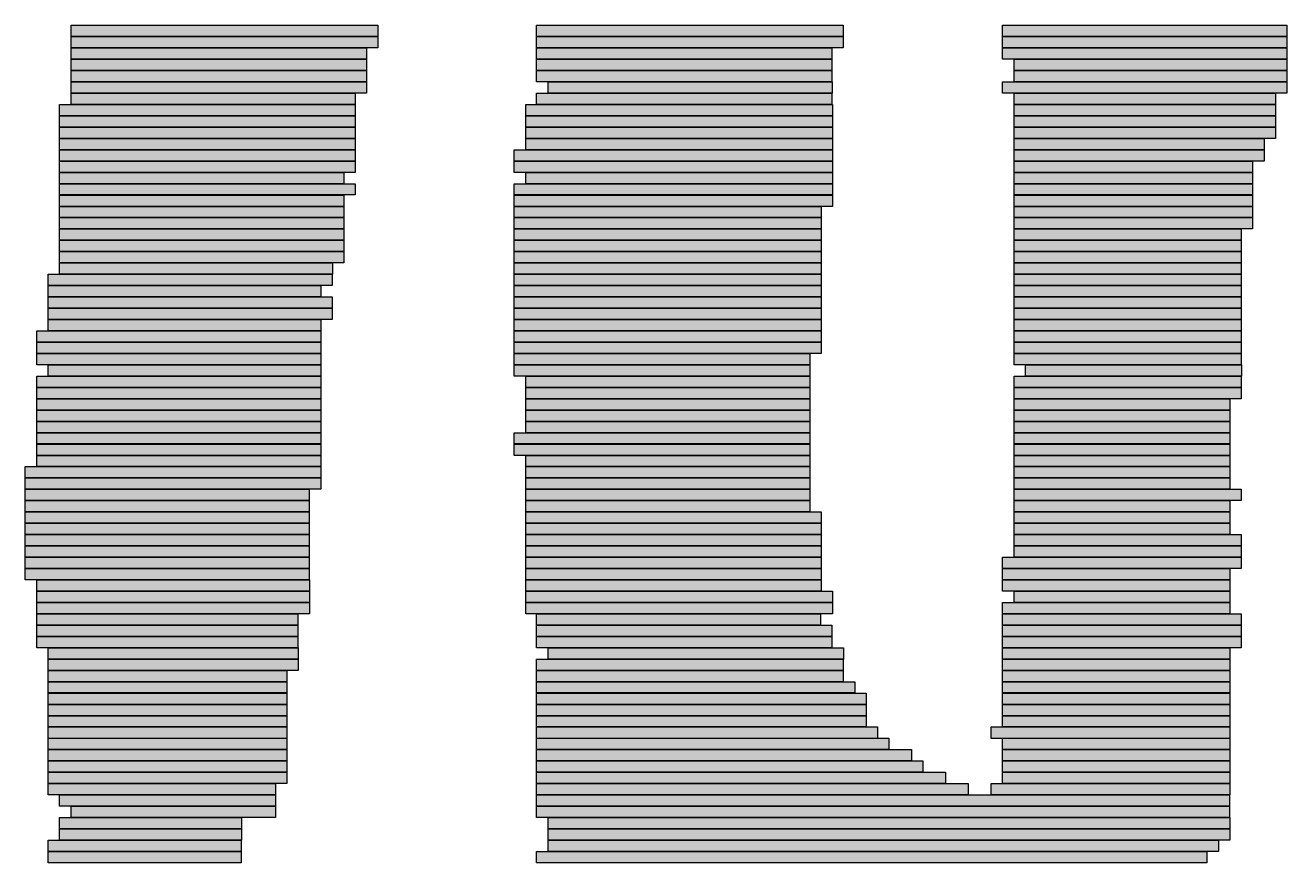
# Model space of a CAD drawing. Header units: millimetres. Extents: x 6 to 41668, y 1529 to 28527.
# Drawn here: x 39901 to 40599, y 8306 to 8770 of the extents above; entities that cross this region are included whole.
import ezdxf

# ---------------------------------------------------------------- set-up
doc = ezdxf.new("R2010")
doc.units = ezdxf.units.MM
doc.header["$LTSCALE"] = 50
doc.layers.add('12_Plankopf', color=140, linetype='Continuous')

msp = doc.modelspace()

# ---------------------------------------------------------------- hatches: boundary and pattern name
at = {"layer": '12_Plankopf'}
for points in [[(39925.98, 8770.02), (40095.96, 8770.02), (40095.96, 8763.74), (39925.98, 8763.74)], [(40183.86, 8770.02), (40353.8, 8770.02), (40353.8, 8763.74), (40183.86, 8763.74)], [(40442.09, 8770.02), (40599.46, 8770.02), (40599.46, 8763.74), (40442.09, 8763.74)], [(39925.98, 8763.74), (40095.96, 8763.74), (40095.96, 8757.5), (39925.98, 8757.5)], [(39925.98, 8757.5), (40089.67, 8757.5), (40089.67, 8751.22), (39925.98, 8751.22)], [(40183.86, 8763.74), (40353.8, 8763.74), (40353.8, 8757.5), (40183.86, 8757.5)], [(40183.86, 8757.5), (40347.52, 8757.5), (40347.52, 8751.22), (40183.86, 8751.22)], [(40442.09, 8763.74), (40599.46, 8763.74), (40599.46, 8757.5), (40442.09, 8757.5)], [(40442.09, 8757.5), (40599.46, 8757.5), (40599.46, 8751.22), (40442.09, 8751.22)], [(39925.98, 8751.22), (40089.67, 8751.22), (40089.67, 8744.94), (39925.98, 8744.94)], [(40183.86, 8751.22), (40347.52, 8751.22), (40347.52, 8744.94), (40183.86, 8744.94)], [(40448.44, 8751.22), (40599.49, 8751.22), (40599.49, 8744.94), (40448.44, 8744.94)], [(39925.98, 8744.94), (40089.67, 8744.94), (40089.67, 8738.69), (39925.98, 8738.69)], [(40183.86, 8744.94), (40347.52, 8744.94), (40347.52, 8738.69), (40183.86, 8738.69)], [(40448.44, 8744.94), (40599.49, 8744.94), (40599.49, 8738.69), (40448.44, 8738.69)], [(39925.98, 8738.7), (40089.67, 8738.7), (40089.67, 8732.41), (39925.98, 8732.41)], [(40190.21, 8738.7), (40347.58, 8738.7), (40347.58, 8732.41), (40190.21, 8732.41)], [(40442.09, 8738.7), (40599.46, 8738.7), (40599.46, 8732.41), (40442.09, 8732.41)], [(39925.98, 8732.42), (40083.35, 8732.42), (40083.35, 8726.17), (39925.98, 8726.17)], [(40183.86, 8732.42), (40347.52, 8732.42), (40347.52, 8726.17), (40183.86, 8726.17)], [(40448.44, 8732.42), (40593.21, 8732.42), (40593.21, 8726.17), (40448.44, 8726.17)], [(39919.63, 8726.17), (40083.29, 8726.17), (40083.29, 8719.89), (39919.63, 8719.89)], [(40177.86, 8726.17), (40347.8, 8726.17), (40347.8, 8719.89), (40177.86, 8719.89)], [(40448.44, 8726.17), (40593.21, 8726.17), (40593.21, 8719.89), (40448.44, 8719.89)], [(39919.63, 8719.86), (40083.29, 8719.86), (40083.29, 8713.57), (39919.63, 8713.57)], [(40177.86, 8719.86), (40347.8, 8719.86), (40347.8, 8713.57), (40177.86, 8713.57)], [(40448.44, 8719.86), (40593.21, 8719.86), (40593.21, 8713.57), (40448.44, 8713.57)], [(39919.63, 8713.58), (40083.29, 8713.58), (40083.29, 8707.33), (39919.63, 8707.33)], [(40177.86, 8713.58), (40347.8, 8713.58), (40347.8, 8707.33), (40177.86, 8707.33)], [(40448.44, 8713.58), (40593.21, 8713.58), (40593.21, 8707.33), (40448.44, 8707.33)], [(39919.63, 8707.34), (40083.29, 8707.34), (40083.29, 8701.05), (39919.63, 8701.05)], [(40177.86, 8707.34), (40347.8, 8707.34), (40347.8, 8701.05), (40177.86, 8701.05)], [(40448.44, 8707.34), (40586.92, 8707.34), (40586.92, 8701.05), (40448.44, 8701.05)], [(39919.63, 8701.06), (40083.29, 8701.06), (40083.29, 8694.81), (39919.63, 8694.81)], [(39919.63, 8694.81), (40083.29, 8694.81), (40083.29, 8688.53), (39919.63, 8688.53)], [(40171.51, 8701.06), (40347.77, 8701.06), (40347.77, 8694.81), (40171.51, 8694.81)], [(40171.51, 8694.81), (40347.77, 8694.81), (40347.77, 8688.53), (40171.51, 8688.53)], [(40448.44, 8701.06), (40586.92, 8701.06), (40586.92, 8694.81), (40448.44, 8694.81)], [(40448.44, 8694.81), (40580.6, 8694.81), (40580.6, 8688.53), (40448.44, 8688.53)], [(39919.63, 8688.54), (40077, 8688.54), (40077, 8682.25), (39919.63, 8682.25)], [(40177.86, 8688.54), (40347.8, 8688.54), (40347.8, 8682.25), (40177.86, 8682.25)], [(40448.44, 8688.54), (40580.6, 8688.54), (40580.6, 8682.25), (40448.44, 8682.25)], [(39919.63, 8682.25), (40083.29, 8682.25), (40083.29, 8676.01), (39919.63, 8676.01)], [(40171.51, 8682.25), (40347.77, 8682.25), (40347.77, 8676.01), (40171.51, 8676.01)], [(40448.44, 8682.25), (40580.6, 8682.25), (40580.6, 8676.01), (40448.44, 8676.01)], [(39919.63, 8675.97), (40077, 8675.97), (40077, 8669.69), (39919.63, 8669.69)], [(40171.51, 8675.97), (40347.77, 8675.97), (40347.77, 8669.69), (40171.51, 8669.69)], [(40448.44, 8675.97), (40580.6, 8675.97), (40580.6, 8669.69), (40448.44, 8669.69)], [(39919.63, 8669.69), (40077, 8669.69), (40077, 8663.45), (39919.63, 8663.45)], [(40171.51, 8669.69), (40341.49, 8669.69), (40341.49, 8663.45), (40171.51, 8663.45)], [(40448.44, 8669.69), (40580.6, 8669.69), (40580.6, 8663.45), (40448.44, 8663.45)], [(39919.63, 8663.45), (40077, 8663.45), (40077, 8657.17), (39919.63, 8657.17)], [(40171.51, 8663.45), (40341.49, 8663.45), (40341.49, 8657.17), (40171.51, 8657.17)], [(40448.44, 8663.45), (40580.6, 8663.45), (40580.6, 8657.17), (40448.44, 8657.17)], [(39919.63, 8657.17), (40077, 8657.17), (40077, 8650.89), (39919.63, 8650.89)], [(40171.51, 8657.17), (40341.49, 8657.17), (40341.49, 8650.89), (40171.51, 8650.89)], [(40448.44, 8657.17), (40574.31, 8657.17), (40574.31, 8650.89), (40448.44, 8650.89)], [(39919.63, 8650.89), (40077, 8650.89), (40077, 8644.64), (39919.63, 8644.64)], [(40171.51, 8650.89), (40341.49, 8650.89), (40341.49, 8644.64), (40171.51, 8644.64)], [(40448.44, 8650.89), (40574.31, 8650.89), (40574.31, 8644.64), (40448.44, 8644.64)], [(39919.63, 8644.65), (40077, 8644.65), (40077, 8638.36), (39919.63, 8638.36)], [(40171.51, 8644.65), (40341.49, 8644.65), (40341.49, 8638.36), (40171.51, 8638.36)], [(40448.44, 8644.65), (40574.31, 8644.65), (40574.31, 8638.36), (40448.44, 8638.36)], [(39913.28, 8632.09), (40070.65, 8632.09), (40070.65, 8625.8), (39913.28, 8625.8)], [(39919.63, 8638.37), (40070.72, 8638.37), (40070.72, 8632.12), (39919.63, 8632.12)], [(40171.51, 8638.37), (40341.49, 8638.37), (40341.49, 8632.12), (40171.51, 8632.12)], [(40171.51, 8632.09), (40341.49, 8632.09), (40341.49, 8625.8), (40171.51, 8625.8)], [(40448.44, 8638.37), (40574.31, 8638.37), (40574.31, 8632.12), (40448.44, 8632.12)], [(40448.44, 8632.09), (40574.31, 8632.09), (40574.31, 8625.8), (40448.44, 8625.8)], [(39913.28, 8625.81), (40064.37, 8625.81), (40064.37, 8619.53), (39913.28, 8619.53)], [(40171.51, 8625.81), (40341.49, 8625.81), (40341.49, 8619.53), (40171.51, 8619.53)], [(40448.44, 8625.81), (40574.31, 8625.81), (40574.31, 8619.53), (40448.44, 8619.53)], [(39913.28, 8619.53), (40070.65, 8619.53), (40070.65, 8613.28), (39913.28, 8613.28)], [(40171.51, 8619.53), (40341.49, 8619.53), (40341.49, 8613.28), (40171.51, 8613.28)], [(40448.44, 8619.53), (40574.31, 8619.53), (40574.31, 8613.28), (40448.44, 8613.28)], [(39913.28, 8613.28), (40070.65, 8613.28), (40070.65, 8607), (39913.28, 8607)], [(40171.51, 8613.28), (40341.49, 8613.28), (40341.49, 8607), (40171.51, 8607)], [(40448.44, 8613.28), (40574.31, 8613.28), (40574.31, 8607), (40448.44, 8607)], [(39913.28, 8607), (40064.37, 8607), (40064.37, 8600.76), (39913.28, 8600.76)], [(40171.51, 8607), (40341.49, 8607), (40341.49, 8600.76), (40171.51, 8600.76)], [(40448.44, 8607), (40574.31, 8607), (40574.31, 8600.76), (40448.44, 8600.76)], [(39906.93, 8600.76), (40064.3, 8600.76), (40064.3, 8594.48), (39906.93, 8594.48)], [(40171.51, 8600.76), (40341.49, 8600.76), (40341.49, 8594.48), (40171.51, 8594.48)], [(40448.44, 8600.76), (40574.31, 8600.76), (40574.31, 8594.48), (40448.44, 8594.48)], [(39906.93, 8594.48), (40064.3, 8594.48), (40064.3, 8588.2), (39906.93, 8588.2)], [(40171.51, 8594.48), (40341.49, 8594.48), (40341.49, 8588.2), (40171.51, 8588.2)], [(40448.44, 8594.48), (40574.31, 8594.48), (40574.31, 8588.2), (40448.44, 8588.2)], [(39906.93, 8588.2), (40064.3, 8588.2), (40064.3, 8581.95), (39906.93, 8581.95)], [(40171.51, 8588.2), (40335.2, 8588.2), (40335.2, 8581.95), (40171.51, 8581.95)], [(40448.44, 8588.2), (40574.31, 8588.2), (40574.31, 8581.95), (40448.44, 8581.95)], [(39913.28, 8581.92), (40064.37, 8581.92), (40064.37, 8575.64), (39913.28, 8575.64)], [(40171.51, 8581.92), (40335.2, 8581.92), (40335.2, 8575.64), (40171.51, 8575.64)], [(40454.79, 8581.92), (40574.38, 8581.92), (40574.38, 8575.64), (40454.79, 8575.64)], [(39906.93, 8575.65), (40064.3, 8575.65), (40064.3, 8569.4), (39906.93, 8569.4)], [(39906.93, 8569.4), (40064.3, 8569.4), (40064.3, 8563.12), (39906.93, 8563.12)], [(40177.86, 8575.65), (40335.23, 8575.65), (40335.23, 8569.4), (40177.86, 8569.4)], [(40177.86, 8569.4), (40335.23, 8569.4), (40335.23, 8563.12), (40177.86, 8563.12)], [(40448.44, 8575.65), (40574.31, 8575.65), (40574.31, 8569.4), (40448.44, 8569.4)], [(40448.44, 8569.4), (40574.31, 8569.4), (40574.31, 8563.12), (40448.44, 8563.12)], [(39906.93, 8563.12), (40064.3, 8563.12), (40064.3, 8556.84), (39906.93, 8556.84)], [(40177.86, 8563.12), (40335.23, 8563.12), (40335.23, 8556.84), (40177.86, 8556.84)], [(40448.44, 8563.12), (40568.03, 8563.12), (40568.03, 8556.84), (40448.44, 8556.84)], [(39906.93, 8556.84), (40064.3, 8556.84), (40064.3, 8550.59), (39906.93, 8550.59)], [(40177.86, 8556.84), (40335.23, 8556.84), (40335.23, 8550.59), (40177.86, 8550.59)], [(40448.44, 8556.84), (40568.03, 8556.84), (40568.03, 8550.59), (40448.44, 8550.59)], [(39906.93, 8550.6), (40064.3, 8550.6), (40064.3, 8544.31), (39906.93, 8544.31)], [(40177.86, 8550.6), (40335.23, 8550.6), (40335.23, 8544.31), (40177.86, 8544.31)], [(40448.44, 8550.6), (40568.03, 8550.6), (40568.03, 8544.31), (40448.44, 8544.31)], [(39906.93, 8544.32), (40064.3, 8544.32), (40064.3, 8538.07), (39906.93, 8538.07)], [(40171.51, 8544.32), (40335.2, 8544.32), (40335.2, 8538.07), (40171.51, 8538.07)], [(40448.44, 8544.32), (40568.03, 8544.32), (40568.03, 8538.07), (40448.44, 8538.07)], [(39906.93, 8538.04), (40064.3, 8538.04), (40064.3, 8531.76), (39906.93, 8531.76)], [(40171.51, 8538.04), (40335.2, 8538.04), (40335.2, 8531.76), (40171.51, 8531.76)], [(40448.44, 8538.04), (40568.03, 8538.04), (40568.03, 8531.76), (40448.44, 8531.76)], [(39906.93, 8531.76), (40064.3, 8531.76), (40064.3, 8525.51), (39906.93, 8525.51)], [(40177.86, 8531.76), (40335.23, 8531.76), (40335.23, 8525.51), (40177.86, 8525.51)], [(40448.44, 8531.76), (40568.03, 8531.76), (40568.03, 8525.51), (40448.44, 8525.51)], [(39900.58, 8525.52), (40064.27, 8525.52), (40064.27, 8519.23), (39900.58, 8519.23)], [(40177.86, 8525.52), (40335.23, 8525.52), (40335.23, 8519.23), (40177.86, 8519.23)], [(40448.44, 8525.52), (40568.03, 8525.52), (40568.03, 8519.23), (40448.44, 8519.23)], [(39900.58, 8519.23), (40064.27, 8519.23), (40064.27, 8512.95), (39900.58, 8512.95)], [(39900.58, 8512.95), (40057.95, 8512.95), (40057.95, 8506.71), (39900.58, 8506.71)], [(40177.86, 8519.23), (40335.23, 8519.23), (40335.23, 8512.95), (40177.86, 8512.95)], [(40177.86, 8512.95), (40335.23, 8512.95), (40335.23, 8506.71), (40177.86, 8506.71)], [(40448.44, 8519.23), (40568.03, 8519.23), (40568.03, 8512.95), (40448.44, 8512.95)], [(40448.44, 8512.95), (40574.31, 8512.95), (40574.31, 8506.71), (40448.44, 8506.71)], [(39900.58, 8506.71), (40057.95, 8506.71), (40057.95, 8500.43), (39900.58, 8500.43)], [(40177.86, 8506.71), (40335.23, 8506.71), (40335.23, 8500.43), (40177.86, 8500.43)], [(40448.44, 8506.71), (40568.03, 8506.71), (40568.03, 8500.43), (40448.44, 8500.43)], [(39900.58, 8500.43), (40057.95, 8500.43), (40057.95, 8494.18), (39900.58, 8494.18)], [(40177.86, 8500.43), (40341.52, 8500.43), (40341.52, 8494.18), (40177.86, 8494.18)], [(40448.44, 8500.43), (40568.03, 8500.43), (40568.03, 8494.18), (40448.44, 8494.18)], [(39900.58, 8494.15), (40057.95, 8494.15), (40057.95, 8487.87), (39900.58, 8487.87)], [(40177.86, 8494.15), (40341.52, 8494.15), (40341.52, 8487.87), (40177.86, 8487.87)], [(40448.44, 8494.15), (40568.03, 8494.15), (40568.03, 8487.87), (40448.44, 8487.87)], [(39900.58, 8487.88), (40057.95, 8487.88), (40057.95, 8481.59), (39900.58, 8481.59)], [(40177.86, 8487.88), (40341.52, 8487.88), (40341.52, 8481.59), (40177.86, 8481.59)], [(40448.44, 8487.88), (40574.31, 8487.88), (40574.31, 8481.59), (40448.44, 8481.59)], [(39900.58, 8481.59), (40057.95, 8481.59), (40057.95, 8475.35), (39900.58, 8475.35)], [(40177.86, 8481.59), (40341.52, 8481.59), (40341.52, 8475.35), (40177.86, 8475.35)], [(40448.44, 8481.59), (40574.31, 8481.59), (40574.31, 8475.35), (40448.44, 8475.35)], [(39900.58, 8475.35), (40057.95, 8475.35), (40057.95, 8469.07), (39900.58, 8469.07)], [(40177.86, 8475.35), (40341.52, 8475.35), (40341.52, 8469.07), (40177.86, 8469.07)], [(40442.09, 8475.35), (40574.29, 8475.35), (40574.29, 8469.07), (40442.09, 8469.07)], [(39900.58, 8469.07), (40057.95, 8469.07), (40057.95, 8462.82), (39900.58, 8462.82)], [(40177.86, 8469.07), (40341.52, 8469.07), (40341.52, 8462.82), (40177.86, 8462.82)], [(40442.09, 8469.07), (40568.01, 8469.07), (40568.01, 8462.82), (40442.09, 8462.82)], [(39906.93, 8462.83), (40057.98, 8462.83), (40057.98, 8456.54), (39906.93, 8456.54)], [(40177.86, 8462.83), (40341.52, 8462.83), (40341.52, 8456.54), (40177.86, 8456.54)], [(40442.09, 8462.83), (40568.01, 8462.83), (40568.01, 8456.54), (40442.09, 8456.54)], [(39906.93, 8456.54), (40057.98, 8456.54), (40057.98, 8450.26), (39906.93, 8450.26)], [(39906.93, 8450.27), (40057.98, 8450.27), (40057.98, 8444.02), (39906.93, 8444.02)], [(40177.86, 8456.54), (40347.8, 8456.54), (40347.8, 8450.26), (40177.86, 8450.26)], [(40177.86, 8450.27), (40347.8, 8450.27), (40347.8, 8444.02), (40177.86, 8444.02)], [(40442.09, 8450.27), (40568.01, 8450.27), (40568.01, 8444.02), (40442.09, 8444.02)], [(40448.44, 8456.54), (40568.03, 8456.54), (40568.03, 8450.26), (40448.44, 8450.26)], [(39906.93, 8443.99), (40051.69, 8443.99), (40051.69, 8437.7), (39906.93, 8437.7)], [(40183.86, 8443.99), (40341.23, 8443.99), (40341.23, 8437.7), (40183.86, 8437.7)], [(40442.09, 8443.99), (40574.29, 8443.99), (40574.29, 8437.7), (40442.09, 8437.7)], [(39906.93, 8437.71), (40051.69, 8437.71), (40051.69, 8431.46), (39906.93, 8431.46)], [(40183.86, 8437.71), (40347.52, 8437.71), (40347.52, 8431.46), (40183.86, 8431.46)], [(40442.09, 8437.71), (40574.29, 8437.71), (40574.29, 8431.46), (40442.09, 8431.46)], [(39906.93, 8431.46), (40051.69, 8431.46), (40051.69, 8425.18), (39906.93, 8425.18)], [(40183.86, 8431.46), (40347.52, 8431.46), (40347.52, 8425.18), (40183.86, 8425.18)], [(40442.09, 8431.46), (40574.29, 8431.46), (40574.29, 8425.18), (40442.09, 8425.18)], [(39913.28, 8425.18), (40051.76, 8425.18), (40051.76, 8418.9), (39913.28, 8418.9)], [(40190.21, 8425.18), (40353.87, 8425.18), (40353.87, 8418.9), (40190.21, 8418.9)], [(40442.09, 8425.18), (40568.01, 8425.18), (40568.01, 8418.9), (40442.09, 8418.9)], [(39913.28, 8418.91), (40051.76, 8418.91), (40051.76, 8412.66), (39913.28, 8412.66)], [(40183.86, 8418.91), (40353.8, 8418.91), (40353.8, 8412.66), (40183.86, 8412.66)], [(40442.09, 8418.91), (40568.01, 8418.91), (40568.01, 8412.66), (40442.09, 8412.66)], [(39913.28, 8412.66), (40045.48, 8412.66), (40045.48, 8406.38), (39913.28, 8406.38)], [(40183.86, 8412.66), (40353.8, 8412.66), (40353.8, 8406.38), (40183.86, 8406.38)], [(40442.09, 8412.66), (40568.01, 8412.66), (40568.01, 8406.38), (40442.09, 8406.38)], [(39913.28, 8406.38), (40045.48, 8406.38), (40045.48, 8400.13), (39913.28, 8400.13)], [(40183.86, 8406.38), (40360.12, 8406.38), (40360.12, 8400.13), (40183.86, 8400.13)], [(40442.09, 8406.38), (40568.01, 8406.38), (40568.01, 8400.13), (40442.09, 8400.13)], [(39913.28, 8400.1), (40045.48, 8400.1), (40045.48, 8393.82), (39913.28, 8393.82)], [(40183.86, 8400.1), (40366.4, 8400.1), (40366.4, 8393.82), (40183.86, 8393.82)], [(40442.09, 8400.1), (40568.01, 8400.1), (40568.01, 8393.82), (40442.09, 8393.82)], [(39913.28, 8393.83), (40045.48, 8393.83), (40045.48, 8387.54), (39913.28, 8387.54)], [(39913.28, 8387.54), (40045.48, 8387.54), (40045.48, 8381.3), (39913.28, 8381.3)], [(40183.86, 8393.83), (40366.4, 8393.83), (40366.4, 8387.54), (40183.86, 8387.54)], [(40183.86, 8387.54), (40366.4, 8387.54), (40366.4, 8381.3), (40183.86, 8381.3)], [(40442.09, 8393.83), (40568.01, 8393.83), (40568.01, 8387.54), (40442.09, 8387.54)], [(40442.09, 8387.54), (40568.01, 8387.54), (40568.01, 8381.3), (40442.09, 8381.3)], [(39913.28, 8381.3), (40045.48, 8381.3), (40045.48, 8375.01), (39913.28, 8375.01)], [(40183.86, 8381.3), (40372.69, 8381.3), (40372.69, 8375.01), (40183.86, 8375.01)], [(40435.74, 8381.3), (40567.94, 8381.3), (40567.94, 8375.01), (40435.74, 8375.01)], [(39913.28, 8375.02), (40045.48, 8375.02), (40045.48, 8368.77), (39913.28, 8368.77)], [(40183.86, 8375.02), (40378.97, 8375.02), (40378.97, 8368.77), (40183.86, 8368.77)], [(40442.09, 8375.02), (40568.01, 8375.02), (40568.01, 8368.77), (40442.09, 8368.77)], [(39913.28, 8368.78), (40045.48, 8368.78), (40045.48, 8362.49), (39913.28, 8362.49)], [(40183.86, 8368.78), (40391.58, 8368.78), (40391.58, 8362.49), (40183.86, 8362.49)], [(40442.09, 8368.78), (40568.01, 8368.78), (40568.01, 8362.49), (40442.09, 8362.49)], [(39913.28, 8362.5), (40045.48, 8362.5), (40045.48, 8356.21), (39913.28, 8356.21)], [(40183.86, 8362.5), (40397.86, 8362.5), (40397.86, 8356.21), (40183.86, 8356.21)], [(40442.09, 8362.5), (40568.01, 8362.5), (40568.01, 8356.21), (40442.09, 8356.21)], [(39913.28, 8356.18), (40045.48, 8356.18), (40045.48, 8349.93), (39913.28, 8349.93)], [(40183.86, 8356.18), (40410.47, 8356.18), (40410.47, 8349.93), (40183.86, 8349.93)], [(40442.09, 8356.18), (40568.01, 8356.18), (40568.01, 8349.93), (40442.09, 8349.93)], [(39913.28, 8349.94), (40039.15, 8349.94), (40039.15, 8343.65), (39913.28, 8343.65)], [(40183.86, 8349.94), (40423.04, 8349.94), (40423.04, 8343.65), (40183.86, 8343.65)], [(40435.74, 8349.94), (40567.94, 8349.94), (40567.94, 8343.65), (40435.74, 8343.65)], [(39919.63, 8343.66), (40039.22, 8343.66), (40039.22, 8337.41), (39919.63, 8337.41)], [(40183.86, 8343.66), (40567.84, 8343.66), (40567.84, 8337.41), (40183.86, 8337.41)], [(39919.63, 8331.14), (40020.36, 8331.14), (40020.36, 8324.85), (39919.63, 8324.85)], [(39925.98, 8337.41), (40039.28, 8337.41), (40039.28, 8331.13), (39925.98, 8331.13)], [(40183.86, 8337.41), (40567.84, 8337.41), (40567.84, 8331.13), (40183.86, 8331.13)], [(40190.21, 8331.14), (40567.91, 8331.14), (40567.91, 8324.85), (40190.21, 8324.85)], [(39919.63, 8324.85), (40020.36, 8324.85), (40020.36, 8318.61), (39919.63, 8318.61)], [(40190.21, 8324.85), (40567.91, 8324.85), (40567.91, 8318.61), (40190.21, 8318.61)], [(39913.28, 8318.61), (40020.3, 8318.61), (40020.3, 8312.33), (39913.28, 8312.33)], [(40190.21, 8318.61), (40561.62, 8318.61), (40561.62, 8312.33), (40190.21, 8312.33)], [(39913.28, 8312.33), (40020.3, 8312.33), (40020.3, 8306.08), (39913.28, 8306.08)], [(40183.86, 8312.33), (40555.24, 8312.33), (40555.24, 8306.08), (40183.86, 8306.08)]]:
    msp.add_hatch(color=7, dxfattribs=at).paths.add_polyline_path(points)

# ---------------------------------------------------------------- linework, layer by layer
for points in [[(39925.98, 8770.02), (40095.96, 8770.02), (40095.96, 8763.74), (39925.98, 8763.74)], [(40183.86, 8770.02), (40353.8, 8770.02), (40353.8, 8763.74), (40183.86, 8763.74)], [(40442.09, 8770.02), (40599.46, 8770.02), (40599.46, 8763.74), (40442.09, 8763.74)], [(39925.98, 8763.74), (40095.96, 8763.74), (40095.96, 8757.5), (39925.98, 8757.5)], [(39925.98, 8757.5), (40089.67, 8757.5), (40089.67, 8751.22), (39925.98, 8751.22)], [(40183.86, 8763.74), (40353.8, 8763.74), (40353.8, 8757.5), (40183.86, 8757.5)], [(40183.86, 8757.5), (40347.52, 8757.5), (40347.52, 8751.22), (40183.86, 8751.22)], [(40442.09, 8763.74), (40599.46, 8763.74), (40599.46, 8757.5), (40442.09, 8757.5)], [(40442.09, 8757.5), (40599.46, 8757.5), (40599.46, 8751.22), (40442.09, 8751.22)], [(39925.98, 8751.22), (40089.67, 8751.22), (40089.67, 8744.94), (39925.98, 8744.94)], [(40183.86, 8751.22), (40347.52, 8751.22), (40347.52, 8744.94), (40183.86, 8744.94)], [(40448.44, 8751.22), (40599.49, 8751.22), (40599.49, 8744.94), (40448.44, 8744.94)], [(39925.98, 8744.94), (40089.67, 8744.94), (40089.67, 8738.69), (39925.98, 8738.69)], [(40183.86, 8744.94), (40347.52, 8744.94), (40347.52, 8738.69), (40183.86, 8738.69)], [(40448.44, 8744.94), (40599.49, 8744.94), (40599.49, 8738.69), (40448.44, 8738.69)], [(39925.98, 8738.7), (40089.67, 8738.7), (40089.67, 8732.41), (39925.98, 8732.41)], [(40190.21, 8738.7), (40347.58, 8738.7), (40347.58, 8732.41), (40190.21, 8732.41)], [(40442.09, 8738.7), (40599.46, 8738.7), (40599.46, 8732.41), (40442.09, 8732.41)], [(39925.98, 8732.42), (40083.35, 8732.42), (40083.35, 8726.17), (39925.98, 8726.17)], [(40183.86, 8732.42), (40347.52, 8732.42), (40347.52, 8726.17), (40183.86, 8726.17)], [(40448.44, 8732.42), (40593.21, 8732.42), (40593.21, 8726.17), (40448.44, 8726.17)], [(39919.63, 8726.17), (40083.29, 8726.17), (40083.29, 8719.89), (39919.63, 8719.89)], [(40177.86, 8726.17), (40347.8, 8726.17), (40347.8, 8719.89), (40177.86, 8719.89)], [(40448.44, 8726.17), (40593.21, 8726.17), (40593.21, 8719.89), (40448.44, 8719.89)], [(39919.63, 8719.86), (40083.29, 8719.86), (40083.29, 8713.57), (39919.63, 8713.57)], [(40177.86, 8719.86), (40347.8, 8719.86), (40347.8, 8713.57), (40177.86, 8713.57)], [(40448.44, 8719.86), (40593.21, 8719.86), (40593.21, 8713.57), (40448.44, 8713.57)], [(39919.63, 8713.58), (40083.29, 8713.58), (40083.29, 8707.33), (39919.63, 8707.33)], [(40177.86, 8713.58), (40347.8, 8713.58), (40347.8, 8707.33), (40177.86, 8707.33)], [(40448.44, 8713.58), (40593.21, 8713.58), (40593.21, 8707.33), (40448.44, 8707.33)], [(39919.63, 8707.34), (40083.29, 8707.34), (40083.29, 8701.05), (39919.63, 8701.05)], [(40177.86, 8707.34), (40347.8, 8707.34), (40347.8, 8701.05), (40177.86, 8701.05)], [(40448.44, 8707.34), (40586.92, 8707.34), (40586.92, 8701.05), (40448.44, 8701.05)], [(39919.63, 8701.06), (40083.29, 8701.06), (40083.29, 8694.81), (39919.63, 8694.81)], [(39919.63, 8694.81), (40083.29, 8694.81), (40083.29, 8688.53), (39919.63, 8688.53)], [(40171.51, 8701.06), (40347.77, 8701.06), (40347.77, 8694.81), (40171.51, 8694.81)], [(40171.51, 8694.81), (40347.77, 8694.81), (40347.77, 8688.53), (40171.51, 8688.53)], [(40448.44, 8701.06), (40586.92, 8701.06), (40586.92, 8694.81), (40448.44, 8694.81)], [(40448.44, 8694.81), (40580.6, 8694.81), (40580.6, 8688.53), (40448.44, 8688.53)], [(39919.63, 8688.54), (40077, 8688.54), (40077, 8682.25), (39919.63, 8682.25)], [(40177.86, 8688.54), (40347.8, 8688.54), (40347.8, 8682.25), (40177.86, 8682.25)], [(40448.44, 8688.54), (40580.6, 8688.54), (40580.6, 8682.25), (40448.44, 8682.25)], [(39919.63, 8682.25), (40083.29, 8682.25), (40083.29, 8676.01), (39919.63, 8676.01)], [(40171.51, 8682.25), (40347.77, 8682.25), (40347.77, 8676.01), (40171.51, 8676.01)], [(40448.44, 8682.25), (40580.6, 8682.25), (40580.6, 8676.01), (40448.44, 8676.01)], [(39919.63, 8675.97), (40077, 8675.97), (40077, 8669.69), (39919.63, 8669.69)], [(40171.51, 8675.97), (40347.77, 8675.97), (40347.77, 8669.69), (40171.51, 8669.69)], [(40448.44, 8675.97), (40580.6, 8675.97), (40580.6, 8669.69), (40448.44, 8669.69)], [(39919.63, 8669.69), (40077, 8669.69), (40077, 8663.45), (39919.63, 8663.45)], [(40171.51, 8669.69), (40341.49, 8669.69), (40341.49, 8663.45), (40171.51, 8663.45)], [(40448.44, 8669.69), (40580.6, 8669.69), (40580.6, 8663.45), (40448.44, 8663.45)], [(39919.63, 8663.45), (40077, 8663.45), (40077, 8657.17), (39919.63, 8657.17)], [(40171.51, 8663.45), (40341.49, 8663.45), (40341.49, 8657.17), (40171.51, 8657.17)], [(40448.44, 8663.45), (40580.6, 8663.45), (40580.6, 8657.17), (40448.44, 8657.17)], [(39919.63, 8657.17), (40077, 8657.17), (40077, 8650.89), (39919.63, 8650.89)], [(40171.51, 8657.17), (40341.49, 8657.17), (40341.49, 8650.89), (40171.51, 8650.89)], [(40448.44, 8657.17), (40574.31, 8657.17), (40574.31, 8650.89), (40448.44, 8650.89)], [(39919.63, 8650.89), (40077, 8650.89), (40077, 8644.64), (39919.63, 8644.64)], [(40171.51, 8650.89), (40341.49, 8650.89), (40341.49, 8644.64), (40171.51, 8644.64)], [(40448.44, 8650.89), (40574.31, 8650.89), (40574.31, 8644.64), (40448.44, 8644.64)], [(39919.63, 8644.65), (40077, 8644.65), (40077, 8638.36), (39919.63, 8638.36)], [(40171.51, 8644.65), (40341.49, 8644.65), (40341.49, 8638.36), (40171.51, 8638.36)], [(40448.44, 8644.65), (40574.31, 8644.65), (40574.31, 8638.36), (40448.44, 8638.36)], [(39913.28, 8632.09), (40070.65, 8632.09), (40070.65, 8625.8), (39913.28, 8625.8)], [(39919.63, 8638.37), (40070.72, 8638.37), (40070.72, 8632.12), (39919.63, 8632.12)], [(40171.51, 8638.37), (40341.49, 8638.37), (40341.49, 8632.12), (40171.51, 8632.12)], [(40171.51, 8632.09), (40341.49, 8632.09), (40341.49, 8625.8), (40171.51, 8625.8)], [(40448.44, 8638.37), (40574.31, 8638.37), (40574.31, 8632.12), (40448.44, 8632.12)], [(40448.44, 8632.09), (40574.31, 8632.09), (40574.31, 8625.8), (40448.44, 8625.8)], [(39913.28, 8625.81), (40064.37, 8625.81), (40064.37, 8619.53), (39913.28, 8619.53)], [(40171.51, 8625.81), (40341.49, 8625.81), (40341.49, 8619.53), (40171.51, 8619.53)], [(40448.44, 8625.81), (40574.31, 8625.81), (40574.31, 8619.53), (40448.44, 8619.53)], [(39913.28, 8619.53), (40070.65, 8619.53), (40070.65, 8613.28), (39913.28, 8613.28)], [(40171.51, 8619.53), (40341.49, 8619.53), (40341.49, 8613.28), (40171.51, 8613.28)], [(40448.44, 8619.53), (40574.31, 8619.53), (40574.31, 8613.28), (40448.44, 8613.28)], [(39913.28, 8613.28), (40070.65, 8613.28), (40070.65, 8607), (39913.28, 8607)], [(40171.51, 8613.28), (40341.49, 8613.28), (40341.49, 8607), (40171.51, 8607)], [(40448.44, 8613.28), (40574.31, 8613.28), (40574.31, 8607), (40448.44, 8607)], [(39913.28, 8607), (40064.37, 8607), (40064.37, 8600.76), (39913.28, 8600.76)], [(40171.51, 8607), (40341.49, 8607), (40341.49, 8600.76), (40171.51, 8600.76)], [(40448.44, 8607), (40574.31, 8607), (40574.31, 8600.76), (40448.44, 8600.76)], [(39906.93, 8600.76), (40064.3, 8600.76), (40064.3, 8594.48), (39906.93, 8594.48)], [(40171.51, 8600.76), (40341.49, 8600.76), (40341.49, 8594.48), (40171.51, 8594.48)], [(40448.44, 8600.76), (40574.31, 8600.76), (40574.31, 8594.48), (40448.44, 8594.48)], [(39906.93, 8594.48), (40064.3, 8594.48), (40064.3, 8588.2), (39906.93, 8588.2)], [(40171.51, 8594.48), (40341.49, 8594.48), (40341.49, 8588.2), (40171.51, 8588.2)], [(40448.44, 8594.48), (40574.31, 8594.48), (40574.31, 8588.2), (40448.44, 8588.2)], [(39906.93, 8588.2), (40064.3, 8588.2), (40064.3, 8581.95), (39906.93, 8581.95)], [(40171.51, 8588.2), (40335.2, 8588.2), (40335.2, 8581.95), (40171.51, 8581.95)], [(40448.44, 8588.2), (40574.31, 8588.2), (40574.31, 8581.95), (40448.44, 8581.95)], [(39913.28, 8581.92), (40064.37, 8581.92), (40064.37, 8575.64), (39913.28, 8575.64)], [(40171.51, 8581.92), (40335.2, 8581.92), (40335.2, 8575.64), (40171.51, 8575.64)], [(40454.79, 8581.92), (40574.38, 8581.92), (40574.38, 8575.64), (40454.79, 8575.64)], [(39906.93, 8575.65), (40064.3, 8575.65), (40064.3, 8569.4), (39906.93, 8569.4)], [(39906.93, 8569.4), (40064.3, 8569.4), (40064.3, 8563.12), (39906.93, 8563.12)], [(40177.86, 8575.65), (40335.23, 8575.65), (40335.23, 8569.4), (40177.86, 8569.4)], [(40177.86, 8569.4), (40335.23, 8569.4), (40335.23, 8563.12), (40177.86, 8563.12)], [(40448.44, 8575.65), (40574.31, 8575.65), (40574.31, 8569.4), (40448.44, 8569.4)], [(40448.44, 8569.4), (40574.31, 8569.4), (40574.31, 8563.12), (40448.44, 8563.12)], [(39906.93, 8563.12), (40064.3, 8563.12), (40064.3, 8556.84), (39906.93, 8556.84)], [(40177.86, 8563.12), (40335.23, 8563.12), (40335.23, 8556.84), (40177.86, 8556.84)], [(40448.44, 8563.12), (40568.03, 8563.12), (40568.03, 8556.84), (40448.44, 8556.84)], [(39906.93, 8556.84), (40064.3, 8556.84), (40064.3, 8550.59), (39906.93, 8550.59)], [(40177.86, 8556.84), (40335.23, 8556.84), (40335.23, 8550.59), (40177.86, 8550.59)], [(40448.44, 8556.84), (40568.03, 8556.84), (40568.03, 8550.59), (40448.44, 8550.59)], [(39906.93, 8550.6), (40064.3, 8550.6), (40064.3, 8544.31), (39906.93, 8544.31)], [(40177.86, 8550.6), (40335.23, 8550.6), (40335.23, 8544.31), (40177.86, 8544.31)], [(40448.44, 8550.6), (40568.03, 8550.6), (40568.03, 8544.31), (40448.44, 8544.31)], [(39906.93, 8544.32), (40064.3, 8544.32), (40064.3, 8538.07), (39906.93, 8538.07)], [(40171.51, 8544.32), (40335.2, 8544.32), (40335.2, 8538.07), (40171.51, 8538.07)], [(40448.44, 8544.32), (40568.03, 8544.32), (40568.03, 8538.07), (40448.44, 8538.07)], [(39906.93, 8538.04), (40064.3, 8538.04), (40064.3, 8531.76), (39906.93, 8531.76)], [(40171.51, 8538.04), (40335.2, 8538.04), (40335.2, 8531.76), (40171.51, 8531.76)], [(40448.44, 8538.04), (40568.03, 8538.04), (40568.03, 8531.76), (40448.44, 8531.76)], [(39906.93, 8531.76), (40064.3, 8531.76), (40064.3, 8525.51), (39906.93, 8525.51)], [(40177.86, 8531.76), (40335.23, 8531.76), (40335.23, 8525.51), (40177.86, 8525.51)], [(40448.44, 8531.76), (40568.03, 8531.76), (40568.03, 8525.51), (40448.44, 8525.51)], [(39900.58, 8525.52), (40064.27, 8525.52), (40064.27, 8519.23), (39900.58, 8519.23)], [(40177.86, 8525.52), (40335.23, 8525.52), (40335.23, 8519.23), (40177.86, 8519.23)], [(40448.44, 8525.52), (40568.03, 8525.52), (40568.03, 8519.23), (40448.44, 8519.23)], [(39900.58, 8519.23), (40064.27, 8519.23), (40064.27, 8512.95), (39900.58, 8512.95)], [(39900.58, 8512.95), (40057.95, 8512.95), (40057.95, 8506.71), (39900.58, 8506.71)], [(40177.86, 8519.23), (40335.23, 8519.23), (40335.23, 8512.95), (40177.86, 8512.95)], [(40177.86, 8512.95), (40335.23, 8512.95), (40335.23, 8506.71), (40177.86, 8506.71)], [(40448.44, 8519.23), (40568.03, 8519.23), (40568.03, 8512.95), (40448.44, 8512.95)], [(40448.44, 8512.95), (40574.31, 8512.95), (40574.31, 8506.71), (40448.44, 8506.71)], [(39900.58, 8506.71), (40057.95, 8506.71), (40057.95, 8500.43), (39900.58, 8500.43)], [(40177.86, 8506.71), (40335.23, 8506.71), (40335.23, 8500.43), (40177.86, 8500.43)], [(40448.44, 8506.71), (40568.03, 8506.71), (40568.03, 8500.43), (40448.44, 8500.43)], [(39900.58, 8500.43), (40057.95, 8500.43), (40057.95, 8494.18), (39900.58, 8494.18)], [(40177.86, 8500.43), (40341.52, 8500.43), (40341.52, 8494.18), (40177.86, 8494.18)], [(40448.44, 8500.43), (40568.03, 8500.43), (40568.03, 8494.18), (40448.44, 8494.18)], [(39900.58, 8494.15), (40057.95, 8494.15), (40057.95, 8487.87), (39900.58, 8487.87)], [(40177.86, 8494.15), (40341.52, 8494.15), (40341.52, 8487.87), (40177.86, 8487.87)], [(40448.44, 8494.15), (40568.03, 8494.15), (40568.03, 8487.87), (40448.44, 8487.87)], [(39900.58, 8487.88), (40057.95, 8487.88), (40057.95, 8481.59), (39900.58, 8481.59)], [(40177.86, 8487.88), (40341.52, 8487.88), (40341.52, 8481.59), (40177.86, 8481.59)], [(40448.44, 8487.88), (40574.31, 8487.88), (40574.31, 8481.59), (40448.44, 8481.59)], [(39900.58, 8481.59), (40057.95, 8481.59), (40057.95, 8475.35), (39900.58, 8475.35)], [(40177.86, 8481.59), (40341.52, 8481.59), (40341.52, 8475.35), (40177.86, 8475.35)], [(40448.44, 8481.59), (40574.31, 8481.59), (40574.31, 8475.35), (40448.44, 8475.35)], [(39900.58, 8475.35), (40057.95, 8475.35), (40057.95, 8469.07), (39900.58, 8469.07)], [(40177.86, 8475.35), (40341.52, 8475.35), (40341.52, 8469.07), (40177.86, 8469.07)], [(40442.09, 8475.35), (40574.29, 8475.35), (40574.29, 8469.07), (40442.09, 8469.07)], [(39900.58, 8469.07), (40057.95, 8469.07), (40057.95, 8462.82), (39900.58, 8462.82)], [(40177.86, 8469.07), (40341.52, 8469.07), (40341.52, 8462.82), (40177.86, 8462.82)], [(40442.09, 8469.07), (40568.01, 8469.07), (40568.01, 8462.82), (40442.09, 8462.82)], [(39906.93, 8462.83), (40057.98, 8462.83), (40057.98, 8456.54), (39906.93, 8456.54)], [(40177.86, 8462.83), (40341.52, 8462.83), (40341.52, 8456.54), (40177.86, 8456.54)], [(40442.09, 8462.83), (40568.01, 8462.83), (40568.01, 8456.54), (40442.09, 8456.54)], [(39906.93, 8456.54), (40057.98, 8456.54), (40057.98, 8450.26), (39906.93, 8450.26)], [(39906.93, 8450.27), (40057.98, 8450.27), (40057.98, 8444.02), (39906.93, 8444.02)], [(40177.86, 8456.54), (40347.8, 8456.54), (40347.8, 8450.26), (40177.86, 8450.26)], [(40177.86, 8450.27), (40347.8, 8450.27), (40347.8, 8444.02), (40177.86, 8444.02)], [(40442.09, 8450.27), (40568.01, 8450.27), (40568.01, 8444.02), (40442.09, 8444.02)], [(40448.44, 8456.54), (40568.03, 8456.54), (40568.03, 8450.26), (40448.44, 8450.26)], [(39906.93, 8443.99), (40051.69, 8443.99), (40051.69, 8437.7), (39906.93, 8437.7)], [(40183.86, 8443.99), (40341.23, 8443.99), (40341.23, 8437.7), (40183.86, 8437.7)], [(40442.09, 8443.99), (40574.29, 8443.99), (40574.29, 8437.7), (40442.09, 8437.7)], [(39906.93, 8437.71), (40051.69, 8437.71), (40051.69, 8431.46), (39906.93, 8431.46)], [(40183.86, 8437.71), (40347.52, 8437.71), (40347.52, 8431.46), (40183.86, 8431.46)], [(40442.09, 8437.71), (40574.29, 8437.71), (40574.29, 8431.46), (40442.09, 8431.46)], [(39906.93, 8431.46), (40051.69, 8431.46), (40051.69, 8425.18), (39906.93, 8425.18)], [(40183.86, 8431.46), (40347.52, 8431.46), (40347.52, 8425.18), (40183.86, 8425.18)], [(40442.09, 8431.46), (40574.29, 8431.46), (40574.29, 8425.18), (40442.09, 8425.18)], [(39913.28, 8425.18), (40051.76, 8425.18), (40051.76, 8418.9), (39913.28, 8418.9)], [(40190.21, 8425.18), (40353.87, 8425.18), (40353.87, 8418.9), (40190.21, 8418.9)], [(40442.09, 8425.18), (40568.01, 8425.18), (40568.01, 8418.9), (40442.09, 8418.9)], [(39913.28, 8418.91), (40051.76, 8418.91), (40051.76, 8412.66), (39913.28, 8412.66)], [(40183.86, 8418.91), (40353.8, 8418.91), (40353.8, 8412.66), (40183.86, 8412.66)], [(40442.09, 8418.91), (40568.01, 8418.91), (40568.01, 8412.66), (40442.09, 8412.66)], [(39913.28, 8412.66), (40045.48, 8412.66), (40045.48, 8406.38), (39913.28, 8406.38)], [(40183.86, 8412.66), (40353.8, 8412.66), (40353.8, 8406.38), (40183.86, 8406.38)], [(40442.09, 8412.66), (40568.01, 8412.66), (40568.01, 8406.38), (40442.09, 8406.38)], [(39913.28, 8406.38), (40045.48, 8406.38), (40045.48, 8400.13), (39913.28, 8400.13)], [(40183.86, 8406.38), (40360.12, 8406.38), (40360.12, 8400.13), (40183.86, 8400.13)], [(40442.09, 8406.38), (40568.01, 8406.38), (40568.01, 8400.13), (40442.09, 8400.13)], [(39913.28, 8400.1), (40045.48, 8400.1), (40045.48, 8393.82), (39913.28, 8393.82)], [(40183.86, 8400.1), (40366.4, 8400.1), (40366.4, 8393.82), (40183.86, 8393.82)], [(40442.09, 8400.1), (40568.01, 8400.1), (40568.01, 8393.82), (40442.09, 8393.82)], [(39913.28, 8393.83), (40045.48, 8393.83), (40045.48, 8387.54), (39913.28, 8387.54)], [(39913.28, 8387.54), (40045.48, 8387.54), (40045.48, 8381.3), (39913.28, 8381.3)], [(40183.86, 8393.83), (40366.4, 8393.83), (40366.4, 8387.54), (40183.86, 8387.54)], [(40183.86, 8387.54), (40366.4, 8387.54), (40366.4, 8381.3), (40183.86, 8381.3)], [(40442.09, 8393.83), (40568.01, 8393.83), (40568.01, 8387.54), (40442.09, 8387.54)], [(40442.09, 8387.54), (40568.01, 8387.54), (40568.01, 8381.3), (40442.09, 8381.3)], [(39913.28, 8381.3), (40045.48, 8381.3), (40045.48, 8375.01), (39913.28, 8375.01)], [(40183.86, 8381.3), (40372.69, 8381.3), (40372.69, 8375.01), (40183.86, 8375.01)], [(40435.74, 8381.3), (40567.94, 8381.3), (40567.94, 8375.01), (40435.74, 8375.01)], [(39913.28, 8375.02), (40045.48, 8375.02), (40045.48, 8368.77), (39913.28, 8368.77)], [(40183.86, 8375.02), (40378.97, 8375.02), (40378.97, 8368.77), (40183.86, 8368.77)], [(40442.09, 8375.02), (40568.01, 8375.02), (40568.01, 8368.77), (40442.09, 8368.77)], [(39913.28, 8368.78), (40045.48, 8368.78), (40045.48, 8362.49), (39913.28, 8362.49)], [(40183.86, 8368.78), (40391.58, 8368.78), (40391.58, 8362.49), (40183.86, 8362.49)], [(40442.09, 8368.78), (40568.01, 8368.78), (40568.01, 8362.49), (40442.09, 8362.49)], [(39913.28, 8362.5), (40045.48, 8362.5), (40045.48, 8356.21), (39913.28, 8356.21)], [(40183.86, 8362.5), (40397.86, 8362.5), (40397.86, 8356.21), (40183.86, 8356.21)], [(40442.09, 8362.5), (40568.01, 8362.5), (40568.01, 8356.21), (40442.09, 8356.21)], [(39913.28, 8356.18), (40045.48, 8356.18), (40045.48, 8349.93), (39913.28, 8349.93)], [(40183.86, 8356.18), (40410.47, 8356.18), (40410.47, 8349.93), (40183.86, 8349.93)], [(40442.09, 8356.18), (40568.01, 8356.18), (40568.01, 8349.93), (40442.09, 8349.93)], [(39913.28, 8349.94), (40039.15, 8349.94), (40039.15, 8343.65), (39913.28, 8343.65)], [(40183.86, 8349.94), (40423.04, 8349.94), (40423.04, 8343.65), (40183.86, 8343.65)], [(40435.74, 8349.94), (40567.94, 8349.94), (40567.94, 8343.65), (40435.74, 8343.65)], [(39919.63, 8343.66), (40039.22, 8343.66), (40039.22, 8337.41), (39919.63, 8337.41)], [(40183.86, 8343.66), (40567.84, 8343.66), (40567.84, 8337.41), (40183.86, 8337.41)], [(39919.63, 8331.14), (40020.36, 8331.14), (40020.36, 8324.85), (39919.63, 8324.85)], [(39925.98, 8337.41), (40039.28, 8337.41), (40039.28, 8331.13), (39925.98, 8331.13)], [(40183.86, 8337.41), (40567.84, 8337.41), (40567.84, 8331.13), (40183.86, 8331.13)], [(40190.21, 8331.14), (40567.91, 8331.14), (40567.91, 8324.85), (40190.21, 8324.85)], [(39919.63, 8324.85), (40020.36, 8324.85), (40020.36, 8318.61), (39919.63, 8318.61)], [(40190.21, 8324.85), (40567.91, 8324.85), (40567.91, 8318.61), (40190.21, 8318.61)], [(39913.28, 8318.61), (40020.3, 8318.61), (40020.3, 8312.33), (39913.28, 8312.33)], [(40190.21, 8318.61), (40561.62, 8318.61), (40561.62, 8312.33), (40190.21, 8312.33)], [(39913.28, 8312.33), (40020.3, 8312.33), (40020.3, 8306.08), (39913.28, 8306.08)], [(40183.86, 8312.33), (40555.24, 8312.33), (40555.24, 8306.08), (40183.86, 8306.08)]]:
    msp.add_lwpolyline(points, close=True, dxfattribs=at)

doc.saveas('drawing.dxf')
